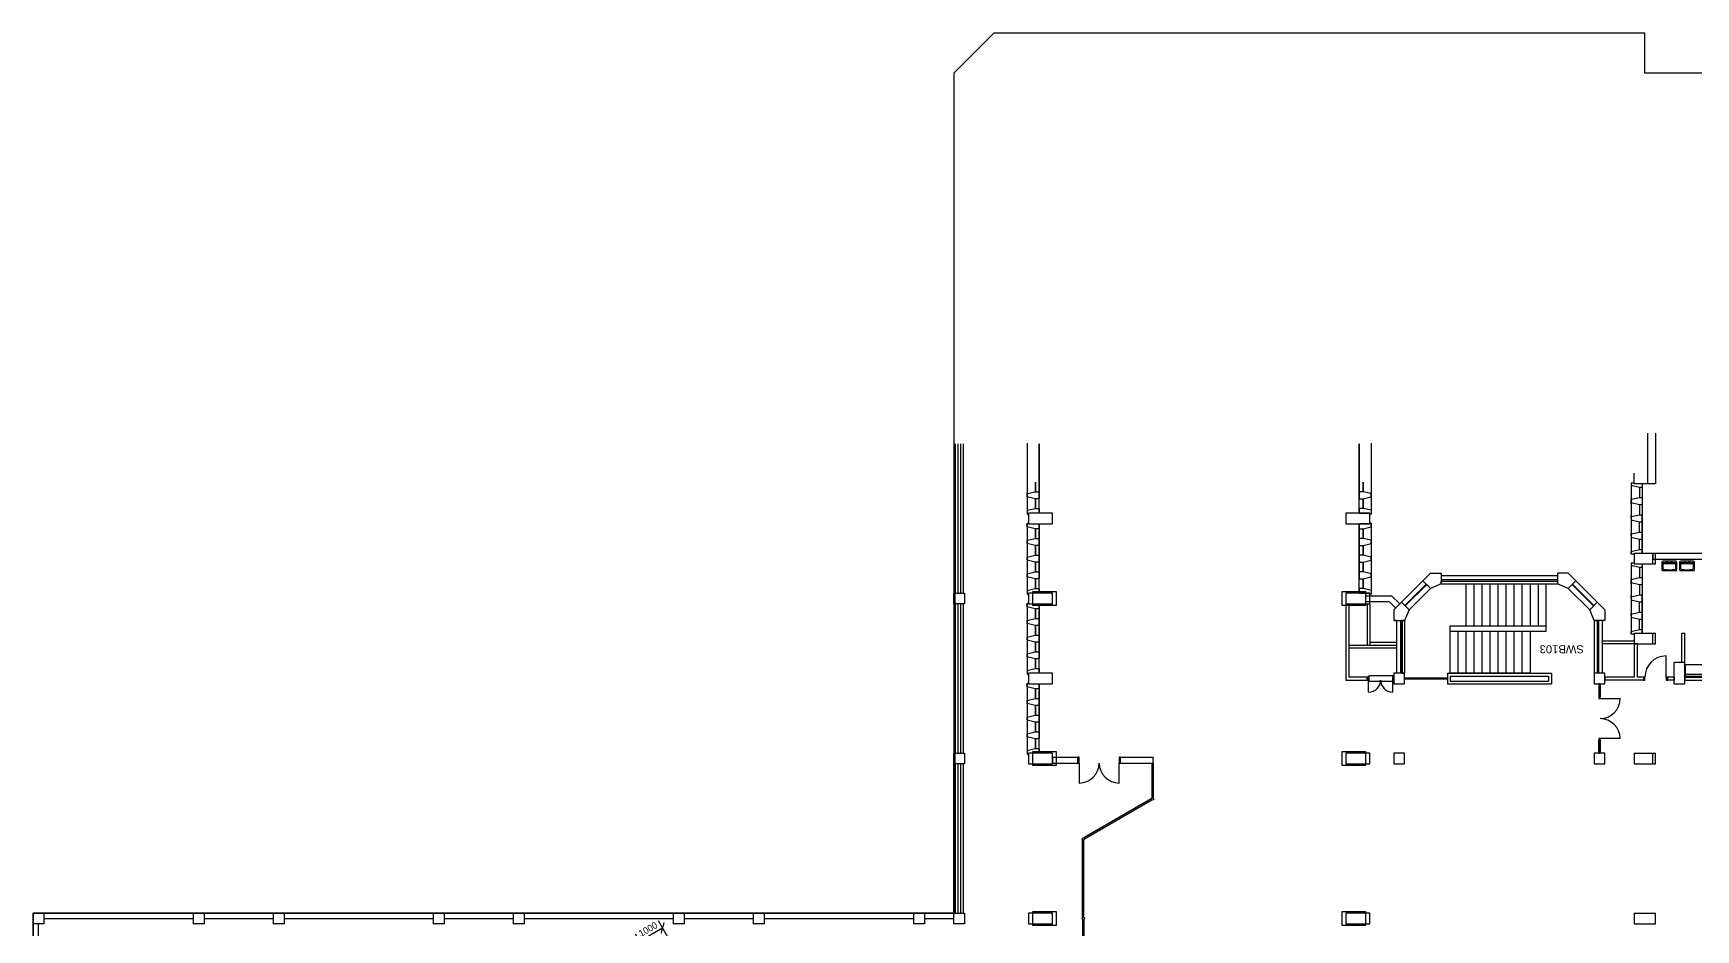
# Model space of a CAD drawing. Header units: millimetres. Extents: x -242071 to 82444, y -53139 to 112036.
# Drawn here: x -86744 to -24434, y 78419 to 112036 of the extents above; entities that cross this region are included whole.
import ezdxf

# ---------------------------------------------------------------- set-up
doc = ezdxf.new("R2010")
doc.units = ezdxf.units.MM
doc.header["$PDSIZE"] = 1
for name, color, linetype in [('Basement 1 - Doors Windows and Openings', 7, 'Continuous'), ('Basement 1 - General', 7, 'Continuous'), ('Basement 1 - Sections', 7, 'Continuous'), ('Basement 1 - Stairs', 7, 'Continuous'), ('Basement 1 - Structural Members', 7, 'Continuous'), ('Basement 1 - Walls', 7, 'Continuous'), ('Basement 2 - Doors Windows and Openings', 7, 'Continuous'), ('Basement 2 - Spaces and Zones', 7, 'Continuous'), ('Basement 2 - Structural Members', 7, 'Continuous'), ('Dimensions_Mechanical', 1, 'Continuous')]:
    doc.layers.add(name, color=color, linetype=linetype)
doc.styles.add('arial', font='arial.ttf')
doc.styles.add('Text_Style_3_d7b89161-017f-4e9d-a07b-0b1ab719bac5', font='freehand')
doc.dimstyles.new('$DIM_Caddie', dxfattribs={"dimscale": 100, "dimtxt": 2.5, "dimasz": 3, "dimexe": 3, "dimexo": 0, "dimgap": 1, "dimtad": 1, "dimdec": 0, "dimzin": 0, "dimdsep": 46, "dimtxsty": 'Text_Style_3_d7b89161-017f-4e9d-a07b-0b1ab719bac5', "dimblk": 'ARCHTICK', "dimblk1": 'ARCHTICK', "dimblk2": 'ARCHTICK', "dimcen": 0.4, "dimclrd": 1, "dimclre": 1, "dimclrt": 2, "dimadec": 0, "dimazin": 0, "dimtfac": 0.5, "dimtdec": 0, "dimtix": 1, "dimtmove": 0, "dimatfit": 2, "dimldrblk": 'ARCHTICK', "dimfxl": 7, "dimfxlon": 1, "dimtfillclr": 1, "dimtolj": 1, "dimtzin": 0, "dimlwd": -3, "dimlwe": -3, "dimarcsym": 1})

# ---------------------------------------------------------------- blocks, each defined once
blk = doc.blocks.new('_ArchTick')
at = {"color": 0, "linetype": 'ByBlock', "const_width": 0.15}
blk.add_lwpolyline([(-0.5, -0.5), (0.5, 0.5)], dxfattribs=at)
blk = doc.blocks.new('*D655')
at = {"layer": 'Defpoints', "color": 0}
for p in [(-63155, 78488), (-62056, 76567), (-62427, 75202)]:
    blk.add_point(p, dxfattribs=at)
at = {"layer": 'Dimensions_Mechanical', "color": 1, "linetype": 'Continuous', "lineweight": -3}
for p, q in [((-62807, 77880), (-63304, 78748)), ((-63675, 77384), (-64172, 78252)), ((-64023, 77991), (-63155, 78488))]:
    blk.add_line(p, q, dxfattribs=at)
at = {"layer": 'Dimensions_Mechanical', "color": 1, "lineweight": -3, "xscale": 300, "yscale": 300, "zscale": 300}
for p, rotation in [((-63155, 78488), 29.77565573018004), ((-64023, 77991), 209.7756557301801)]:
    blk.add_blockref('_ArchTick', p, dxfattribs=dict(at, rotation=rotation))
at = {"layer": 'Dimensions_Mechanical', "color": 2, "linetype": 'Continuous', "lineweight": -3, "insert": (-63702, 78437), "char_height": 250, "attachment_point": 5, "rotation": 29.77566, "style": 'Text_Style_3_d7b89161-017f-4e9d-a07b-0b1ab719bac5'}
blk.add_mtext('\\A1;1000 ', dxfattribs=at)

msp = doc.modelspace()

# ---------------------------------------------------------------- linework, layer by layer
at = {"layer": 'Basement 1 - Doors Windows and Openings', "color": 1, "linetype": 'Continuous'}
for p, q in [((-49494.4, 96667.6, 2700), (-49494.4, 94005, 2700)), ((-49044.4, 94036.3, 2700), (-49044.4, 96636.3, 2700)), ((-49044.4, 96636.3, 2700), (-49044.4, 94582.6, 2700)), ((-37044.4, 94036.3, 2700), (-37044.4, 96636.3, 2700)), ((-37044.4, 96636.3, 2700), (-37044.4, 94582.6, 2700)), ((-36594.4, 96667.6, 2700), (-36594.4, 94005, 2700)), ((-49494.4, 94771.6, 2700), (-49194.4, 94840, 2700)), ((-49494.4, 94651, 2700), (-49494.4, 94771.6, 2700)), ((-49194.4, 95207.6, 2700), (-49194.4, 94840, 2700)), ((-49194.4, 94840, 2700), (-49044.4, 94840, 2700)), ((-49174.4, 95207.6, 2700), (-49174.4, 94840, 2700)), ((-49044.4, 94840, 2700), (-49044.4, 95207.6, 2700)), ((-37044.4, 94840, 2700), (-37044.4, 95207.6, 2700)), ((-36894.4, 94840, 2700), (-37044.4, 94840, 2700)), ((-36914.4, 95207.6, 2700), (-36914.4, 94840, 2700)), ((-36894.4, 95207.6, 2700), (-36894.4, 94840, 2700)), ((-36594.4, 94771.6, 2700), (-36894.4, 94840, 2700)), ((-36594.4, 94651, 2700), (-36594.4, 94771.6, 2700)), ((-26744.4, 95167.6, 2700), (-26854.4, 95167.6, 2700)), ((-26854.4, 95167.6, 2700), (-26854.4, 95067.6, 2700)), ((-26854.4, 95076, 2700), (-26854.4, 92505, 2700)), ((-26544.4, 95007.6, 2700), (-26854.4, 95076, 2700)), ((-26444.4, 95007.6, 2700), (-26544.4, 95007.6, 2700)), ((-26544.4, 95007.6, 2700), (-26544.4, 94615, 2700)), ((-26444.4, 95136.3, 2700), (-26444.4, 95007.6, 2700)), ((-26444.4, 95136.3, 2700), (-26444.4, 93836.3, 2700)), ((-49194.4, 94582.6, 2700), (-49494.4, 94651, 2700)), ((-49494.4, 94146.6, 2700), (-49194.4, 94215, 2700)), ((-49194.4, 94582.6, 2700), (-49194.4, 94215, 2700)), ((-49044.4, 94582.6, 2700), (-49194.4, 94582.6, 2700)), ((-49194.4, 94215, 2700), (-49044.4, 94215, 2700)), ((-49174.4, 94582.6, 2700), (-49174.4, 94215, 2700)), ((-49044.4, 94215, 2700), (-49044.4, 94086.3, 2700)), ((-37044.4, 94582.6, 2700), (-36894.4, 94582.6, 2700)), ((-37044.4, 94215, 2700), (-37044.4, 94086.3, 2700)), ((-36894.4, 94215, 2700), (-37044.4, 94215, 2700)), ((-36914.4, 94582.6, 2700), (-36914.4, 94215, 2700)), ((-36894.4, 94582.6, 2700), (-36594.4, 94651, 2700)), ((-36894.4, 94582.6, 2700), (-36894.4, 94215, 2700)), ((-36594.4, 94146.6, 2700), (-36894.4, 94215, 2700)), ((-26544.4, 94615, 2700), (-26854.4, 94546.6, 2700)), ((-26854.4, 94386.3, 2700), (-26854.4, 94586.3, 2700)), ((-26854.4, 94486.3, 2700), (-26854.4, 94386.3, 2700)), ((-26544.4, 94357.6, 2700), (-26854.4, 94426, 2700)), ((-26444.4, 94615, 2700), (-26544.4, 94615, 2700)), ((-26444.4, 94357.6, 2700), (-26544.4, 94357.6, 2700)), ((-26544.4, 94357.6, 2700), (-26544.4, 93965, 2700)), ((-26444.4, 94615, 2700), (-26444.4, 94357.6, 2700)), ((-49494.4, 94005, 2700), (-49444.4, 94005, 2700)), ((-49494.4, 93667.6, 2700), (-49494.4, 91005, 2700)), ((-49494.4, 93667.6, 2700), (-49444.4, 93667.6, 2700)), ((-49494.4, 93526, 2700), (-49494.4, 93667.6, 2700)), ((-49194.4, 93457.6, 2700), (-49494.4, 93526, 2700)), ((-49444.4, 93667.6, 2700), (-49444.4, 93636.3, 2700)), ((-49444.4, 93636.3, 2700), (-49044.4, 93636.3, 2700)), ((-49044.4, 93636.3, 2700), (-49044.4, 91582.6, 2700)), ((-49044.4, 91036.3, 2700), (-49044.4, 93636.3, 2700)), ((-37044.4, 91036.3, 2700), (-37044.4, 93636.3, 2700)), ((-36644.4, 93636.3, 2700), (-37044.4, 93636.3, 2700)), ((-37044.4, 93636.3, 2700), (-37044.4, 91582.6, 2700)), ((-36894.4, 93457.6, 2700), (-36594.4, 93526, 2700)), ((-36594.4, 94005, 2700), (-36644.4, 94005, 2700)), ((-36594.4, 93667.6, 2700), (-36644.4, 93667.6, 2700)), ((-36644.4, 93667.6, 2700), (-36644.4, 93636.3, 2700)), ((-36594.4, 93667.6, 2700), (-36594.4, 91005, 2700)), ((-36594.4, 93526, 2700), (-36594.4, 93667.6, 2700)), ((-26544.4, 93965, 2700), (-26854.4, 93896.6, 2700)), ((-26544.4, 93965, 2700), (-26854.4, 93896.6, 2700)), ((-26854.4, 93836.3, 2700), (-26854.4, 93936.3, 2700)), ((-26854.4, 93836.3, 2700), (-26854.4, 93936.3, 2700)), ((-26854.4, 93836.3, 2700), (-26854.4, 93736.3, 2700)), ((-26854.4, 93836.3, 2700), (-26854.4, 93736.3, 2700)), ((-26544.4, 93707.6, 2700), (-26854.4, 93776, 2700)), ((-26544.4, 93707.6, 2700), (-26854.4, 93776, 2700)), ((-26444.4, 93965, 2700), (-26544.4, 93965, 2700)), ((-26444.4, 93965, 2700), (-26544.4, 93965, 2700)), ((-26444.4, 93707.6, 2700), (-26544.4, 93707.6, 2700)), ((-26544.4, 93315, 2700), (-26544.4, 93707.6, 2700)), ((-26444.4, 93707.6, 2700), (-26544.4, 93707.6, 2700)), ((-26444.4, 93707.6, 2700), (-26444.4, 93965, 2700)), ((-26444.4, 93965, 2700), (-26444.4, 93707.6, 2700)), ((-26444.4, 93836.3, 2700), (-26444.4, 92536.3, 2700)), ((-26444.4, 92536.3, 2700), (-26444.4, 93836.3, 2700)), ((-49494.4, 93021.6, 2700), (-49194.4, 93090, 2700)), ((-49494.4, 92901, 2700), (-49494.4, 93021.6, 2700)), ((-49194.4, 92832.6, 2700), (-49494.4, 92901, 2700)), ((-49194.4, 93457.6, 2700), (-49194.4, 93090, 2700)), ((-49044.4, 93457.6, 2700), (-49194.4, 93457.6, 2700)), ((-49194.4, 93090, 2700), (-49044.4, 93090, 2700)), ((-49174.4, 93457.6, 2700), (-49174.4, 93090, 2700)), ((-49044.4, 93090, 2700), (-49044.4, 93457.6, 2700)), ((-37044.4, 93457.6, 2700), (-36894.4, 93457.6, 2700)), ((-37044.4, 93090, 2700), (-37044.4, 93457.6, 2700)), ((-36894.4, 93090, 2700), (-37044.4, 93090, 2700)), ((-36914.4, 93457.6, 2700), (-36914.4, 93090, 2700)), ((-36894.4, 93457.6, 2700), (-36894.4, 93090, 2700)), ((-36594.4, 93021.6, 2700), (-36894.4, 93090, 2700)), ((-36894.4, 92832.6, 2700), (-36594.4, 92901, 2700)), ((-36594.4, 92901, 2700), (-36594.4, 93021.6, 2700)), ((-26544.4, 93315, 2700), (-26854.4, 93246.6, 2700)), ((-26854.4, 93286.3, 2700), (-26854.4, 93086.3, 2700)), ((-26854.4, 93186.3, 2700), (-26854.4, 93286.3, 2700)), ((-26544.4, 93057.6, 2700), (-26854.4, 93126, 2700)), ((-26444.4, 93315, 2700), (-26544.4, 93315, 2700)), ((-26444.4, 93057.6, 2700), (-26544.4, 93057.6, 2700)), ((-26544.4, 92665, 2700), (-26544.4, 93057.6, 2700)), ((-26444.4, 93057.6, 2700), (-26444.4, 93315, 2700)), ((-49494.4, 92396.6, 2700), (-49194.4, 92465, 2700)), ((-49494.4, 92276, 2700), (-49494.4, 92396.6, 2700)), ((-49194.4, 92207.6, 2700), (-49494.4, 92276, 2700)), ((-49194.4, 92832.6, 2700), (-49194.4, 92465, 2700)), ((-49044.4, 92832.6, 2700), (-49194.4, 92832.6, 2700)), ((-49194.4, 92465, 2700), (-49044.4, 92465, 2700)), ((-49174.4, 92832.6, 2700), (-49174.4, 92465, 2700)), ((-49044.4, 92465, 2700), (-49044.4, 92832.6, 2700)), ((-37044.4, 92832.6, 2700), (-36894.4, 92832.6, 2700)), ((-37044.4, 92465, 2700), (-37044.4, 92832.6, 2700)), ((-36894.4, 92465, 2700), (-37044.4, 92465, 2700)), ((-36914.4, 92832.6, 2700), (-36914.4, 92465, 2700)), ((-36894.4, 92832.6, 2700), (-36894.4, 92465, 2700)), ((-36594.4, 92396.6, 2700), (-36894.4, 92465, 2700)), ((-36894.4, 92207.6, 2700), (-36594.4, 92276, 2700)), ((-36594.4, 92276, 2700), (-36594.4, 92396.6, 2700)), ((-26544.4, 92665, 2700), (-26854.4, 92596.6, 2700)), ((-26854.4, 92505, 2700), (-26854.4, 92605, 2700)), ((-26744.4, 92505, 2700), (-26854.4, 92505, 2700)), ((-26444.4, 92665, 2700), (-26544.4, 92665, 2700)), ((-26444.4, 92536.3, 2700), (-26444.4, 92665, 2700)), ((-49494.4, 91771.6, 2700), (-49194.4, 91840, 2700)), ((-49494.4, 91651, 2700), (-49494.4, 91771.6, 2700)), ((-49194.4, 91582.6, 2700), (-49494.4, 91651, 2700)), ((-49044.4, 92207.6, 2700), (-49194.4, 92207.6, 2700)), ((-49194.4, 92207.6, 2700), (-49194.4, 91840, 2700)), ((-49194.4, 91840, 2700), (-49044.4, 91840, 2700)), ((-49174.4, 92207.6, 2700), (-49174.4, 91840, 2700)), ((-49044.4, 91840, 2700), (-49044.4, 92207.6, 2700)), ((-37044.4, 91840, 2700), (-37044.4, 92207.6, 2700)), ((-37044.4, 92207.6, 2700), (-36894.4, 92207.6, 2700)), ((-36894.4, 91840, 2700), (-37044.4, 91840, 2700)), ((-36914.4, 92207.6, 2700), (-36914.4, 91840, 2700)), ((-36894.4, 92207.6, 2700), (-36894.4, 91840, 2700)), ((-36594.4, 91771.6, 2700), (-36894.4, 91840, 2700)), ((-36894.4, 91582.6, 2700), (-36594.4, 91651, 2700)), ((-36594.4, 91651, 2700), (-36594.4, 91771.6, 2700)), ((-26744.4, 92167.6, 2700), (-26854.4, 92167.6, 2700)), ((-26854.4, 92167.6, 2700), (-26854.4, 92067.6, 2700)), ((-26544.4, 92007.6, 2700), (-26854.4, 92076, 2700)), ((-26854.4, 92076, 2700), (-26854.4, 89505, 2700)), ((-26544.4, 91615, 2700), (-26854.4, 91546.6, 2700)), ((-26444.4, 92007.6, 2700), (-26544.4, 92007.6, 2700)), ((-26544.4, 92007.6, 2700), (-26544.4, 91615, 2700)), ((-26444.4, 91615, 2700), (-26544.4, 91615, 2700)), ((-26444.4, 92136.3, 2700), (-26444.4, 92007.6, 2700)), ((-26444.4, 92136.3, 2700), (-26444.4, 90836.3, 2700)), ((-26444.4, 91615, 2700), (-26444.4, 91357.6, 2700)), ((-49494.4, 91146.6, 2700), (-49194.4, 91215, 2700)), ((-49494.4, 91005, 2700), (-49444.4, 91005, 2700)), ((-49044.4, 91582.6, 2700), (-49194.4, 91582.6, 2700)), ((-49194.4, 91582.6, 2700), (-49194.4, 91215, 2700)), ((-49194.4, 91215, 2700), (-49044.4, 91215, 2700)), ((-49174.4, 91582.6, 2700), (-49174.4, 91215, 2700)), ((-49044.4, 91215, 2700), (-49044.4, 91086.3, 2700)), ((-37044.4, 91582.6, 2700), (-36894.4, 91582.6, 2700)), ((-36894.4, 91215, 2700), (-37044.4, 91215, 2700)), ((-37044.4, 91215, 2700), (-37044.4, 91086.3, 2700)), ((-36914.4, 91582.6, 2700), (-36914.4, 91215, 2700)), ((-36894.4, 91582.6, 2700), (-36894.4, 91215, 2700)), ((-36594.4, 91146.6, 2700), (-36894.4, 91215, 2700)), ((-36594.4, 91005, 2700), (-36644.4, 91005, 2700)), ((-34532.8, 91376.2, 2700), (-35334.3, 90574.7, 2700)), ((-35320.1, 90560.6, 2700), (-34518.6, 91362, 2700)), ((-34504.5, 91347.9, 2700), (-34377.2, 91220.6, 2700)), ((-29084.3, 91347.9, 2700), (-29211.5, 91220.6, 2700)), ((-28268.6, 90560.6, 2700), (-29070.1, 91362, 2700)), ((-29056, 91376.2, 2700), (-28254.5, 90574.7, 2700)), ((-26854.4, 91386.3, 2700), (-26854.4, 91586.3, 2700)), ((-26854.4, 91486.3, 2700), (-26854.4, 91386.3, 2700)), ((-26544.4, 91357.6, 2700), (-26854.4, 91426, 2700)), ((-26544.4, 91357.6, 2700), (-26544.4, 90965, 2700)), ((-26444.4, 91357.6, 2700), (-26544.4, 91357.6, 2700)), ((-49494.4, 90667.6, 2700), (-49444.4, 90667.6, 2700)), ((-49494.4, 90526, 2700), (-49494.4, 90667.6, 2700)), ((-49494.4, 90667.6, 2700), (-49494.4, 88005, 2700)), ((-49194.4, 90457.6, 2700), (-49494.4, 90526, 2700)), ((-49444.4, 90667.6, 2700), (-49444.4, 90636.3, 2700)), ((-49444.4, 90636.3, 2700), (-49044.4, 90636.3, 2700)), ((-49194.4, 90457.6, 2700), (-49194.4, 90090, 2700)), ((-49044.4, 90457.6, 2700), (-49194.4, 90457.6, 2700)), ((-49174.4, 90457.6, 2700), (-49174.4, 90090, 2700)), ((-49044.4, 90636.3, 2700), (-49044.4, 88582.6, 2700)), ((-49044.4, 88036.3, 2700), (-49044.4, 90636.3, 2700)), ((-49044.4, 90090, 2700), (-49044.4, 90457.6, 2700)), ((-26544.4, 90965, 2700), (-26854.4, 90896.6, 2700)), ((-26544.4, 90965, 2700), (-26854.4, 90896.6, 2700)), ((-26854.4, 90836.3, 2700), (-26854.4, 90936.3, 2700)), ((-26854.4, 90836.3, 2700), (-26854.4, 90936.3, 2700)), ((-26854.4, 90836.3, 2700), (-26854.4, 90736.3, 2700)), ((-26854.4, 90836.3, 2700), (-26854.4, 90736.3, 2700)), ((-26544.4, 90707.6, 2700), (-26854.4, 90776, 2700)), ((-26544.4, 90707.6, 2700), (-26854.4, 90776, 2700)), ((-26444.4, 90965, 2700), (-26544.4, 90965, 2700)), ((-26444.4, 90965, 2700), (-26544.4, 90965, 2700)), ((-26544.4, 90315, 2700), (-26544.4, 90707.6, 2700)), ((-26444.4, 90707.6, 2700), (-26544.4, 90707.6, 2700)), ((-26444.4, 90707.6, 2700), (-26544.4, 90707.6, 2700)), ((-26444.4, 90707.6, 2700), (-26444.4, 90965, 2700)), ((-26444.4, 90965, 2700), (-26444.4, 90707.6, 2700)), ((-26444.4, 90836.3, 2700), (-26444.4, 89536.3, 2700)), ((-26444.4, 89536.3, 2700), (-26444.4, 90836.3, 2700)), ((-49494.4, 90021.6, 2700), (-49194.4, 90090, 2700)), ((-49494.4, 89901, 2700), (-49494.4, 90021.6, 2700)), ((-49194.4, 89832.6, 2700), (-49494.4, 89901, 2700)), ((-49194.4, 90090, 2700), (-49044.4, 90090, 2700)), ((-49044.4, 89832.6, 2700), (-49194.4, 89832.6, 2700)), ((-49194.4, 89832.6, 2700), (-49194.4, 89465, 2700)), ((-49174.4, 89832.6, 2700), (-49174.4, 89465, 2700)), ((-49044.4, 89465, 2700), (-49044.4, 89832.6, 2700)), ((-26544.4, 90315, 2700), (-26854.4, 90246.6, 2700)), ((-26854.4, 90286.3, 2700), (-26854.4, 90086.3, 2700)), ((-26854.4, 90186.3, 2700), (-26854.4, 90286.3, 2700)), ((-26544.4, 90057.6, 2700), (-26854.4, 90126, 2700)), ((-26444.4, 90315, 2700), (-26544.4, 90315, 2700)), ((-26544.4, 89665, 2700), (-26544.4, 90057.6, 2700)), ((-26444.4, 90057.6, 2700), (-26544.4, 90057.6, 2700)), ((-26444.4, 90057.6, 2700), (-26444.4, 90315, 2700)), ((-49494.4, 89396.6, 2700), (-49194.4, 89465, 2700)), ((-49494.4, 89276, 2700), (-49494.4, 89396.6, 2700)), ((-49194.4, 89207.6, 2700), (-49494.4, 89276, 2700)), ((-49194.4, 89465, 2700), (-49044.4, 89465, 2700)), ((-49044.4, 89207.6, 2700), (-49194.4, 89207.6, 2700)), ((-49194.4, 89207.6, 2700), (-49194.4, 88840, 2700)), ((-49174.4, 89207.6, 2700), (-49174.4, 88840, 2700)), ((-49044.4, 88840, 2700), (-49044.4, 89207.6, 2700)), ((-26544.4, 89665, 2700), (-26854.4, 89596.6, 2700)), ((-26854.4, 89505, 2700), (-26854.4, 89605, 2700)), ((-26744.4, 89505, 2700), (-26854.4, 89505, 2700)), ((-26444.4, 89665, 2700), (-26544.4, 89665, 2700)), ((-26444.4, 89536.3, 2700), (-26444.4, 89665, 2700)), ((-49494.4, 88771.6, 2700), (-49194.4, 88840, 2700)), ((-49494.4, 88651, 2700), (-49494.4, 88771.6, 2700)), ((-49194.4, 88582.6, 2700), (-49494.4, 88651, 2700)), ((-49194.4, 88840, 2700), (-49044.4, 88840, 2700)), ((-49044.4, 88582.6, 2700), (-49194.4, 88582.6, 2700)), ((-49194.4, 88582.6, 2700), (-49194.4, 88215, 2700)), ((-49174.4, 88582.6, 2700), (-49174.4, 88215, 2700)), ((-49494.4, 88146.6, 2700), (-49194.4, 88215, 2700)), ((-49494.4, 88005, 2700), (-49444.4, 88005, 2700)), ((-49194.4, 88215, 2700), (-49044.4, 88215, 2700)), ((-49044.4, 88215, 2700), (-49044.4, 88086.3, 2700)), ((-49494.4, 87526, 2700), (-49494.4, 87667.6, 2700)), ((-49494.4, 87667.6, 2700), (-49444.4, 87667.6, 2700)), ((-49494.4, 87667.6, 2700), (-49494.4, 85005, 2700)), ((-49194.4, 87457.6, 2700), (-49494.4, 87526, 2700)), ((-49444.4, 87667.6, 2700), (-49444.4, 87636.3, 2700)), ((-49444.4, 87636.3, 2700), (-49044.4, 87636.3, 2700)), ((-49044.4, 87457.6, 2700), (-49194.4, 87457.6, 2700)), ((-49194.4, 87457.6, 2700), (-49194.4, 87090, 2700)), ((-49174.4, 87457.6, 2700), (-49174.4, 87090, 2700)), ((-49044.4, 85036.3, 2700), (-49044.4, 87636.3, 2700)), ((-49044.4, 87636.3, 2700), (-49044.4, 85582.6, 2700)), ((-49044.4, 87090, 2700), (-49044.4, 87457.6, 2700)), ((-49494.4, 87021.6, 2700), (-49194.4, 87090, 2700)), ((-49494.4, 86901, 2700), (-49494.4, 87021.6, 2700)), ((-49194.4, 86832.6, 2700), (-49494.4, 86901, 2700)), ((-49194.4, 87090, 2700), (-49044.4, 87090, 2700)), ((-49194.4, 86832.6, 2700), (-49194.4, 86465, 2700)), ((-49044.4, 86832.6, 2700), (-49194.4, 86832.6, 2700)), ((-49174.4, 86832.6, 2700), (-49174.4, 86465, 2700)), ((-49044.4, 86465, 2700), (-49044.4, 86832.6, 2700)), ((-49494.4, 86396.6, 2700), (-49194.4, 86465, 2700)), ((-49494.4, 86276, 2700), (-49494.4, 86396.6, 2700)), ((-49194.4, 86207.6, 2700), (-49494.4, 86276, 2700)), ((-49194.4, 86465, 2700), (-49044.4, 86465, 2700)), ((-49194.4, 86207.6, 2700), (-49194.4, 85840, 2700)), ((-49044.4, 86207.6, 2700), (-49194.4, 86207.6, 2700)), ((-49174.4, 86207.6, 2700), (-49174.4, 85840, 2700)), ((-49044.4, 85840, 2700), (-49044.4, 86207.6, 2700)), ((-49494.4, 85771.6, 2700), (-49194.4, 85840, 2700)), ((-49494.4, 85651, 2700), (-49494.4, 85771.6, 2700)), ((-49194.4, 85582.6, 2700), (-49494.4, 85651, 2700)), ((-49194.4, 85840, 2700), (-49044.4, 85840, 2700)), ((-49194.4, 85582.6, 2700), (-49194.4, 85215, 2700)), ((-49044.4, 85582.6, 2700), (-49194.4, 85582.6, 2700)), ((-49174.4, 85582.6, 2700), (-49174.4, 85215, 2700)), ((-49494.4, 85146.6, 2700), (-49194.4, 85215, 2700)), ((-49494.4, 85005, 2700), (-49444.4, 85005, 2700)), ((-49194.4, 85215, 2700), (-49044.4, 85215, 2700)), ((-49044.4, 85215, 2700), (-49044.4, 85086.3, 2700)), ((-44819.4, 84671.3, 2700), (-44819.4, 83362.7, 2700)), ((-44769.4, 84671.3, 2700), (-44769.4, 83359.8, 2700)), ((-44842.4, 83323, 2700), (-47373.9, 81862.5, 2700)), ((-44815, 83281.1, 2700), (-47349.7, 81818.8, 2700)), ((-47419.4, 78880.6, 2700), (-47419.4, 81792, 2700)), ((-47369.4, 78884.5, 2700), (-47369.4, 81788.1, 2700)), ((-47419.4, 78816.4, 2700), (-47419.4, 75880.6, 2700)), ((-47369.4, 78812.5, 2700), (-47369.4, 75884.5, 2700))]:
    msp.add_line(p, q, dxfattribs=at)
at = {"layer": 'Basement 1 - Doors Windows and Openings', "color": 1, "linetype": 'Continuous', "lineweight": -3}
for p, q in [((-25539.4, 87886.3, 2700), (-25539.4, 88686.3, 2700)), ((-36694.4, 87331.3, 2700), (-36694.4, 87781.3, 2700)), ((-35794.4, 87781.3, 2700), (-35794.4, 87331.3, 2700)), ((-28069.4, 87586.3, 2700), (-28069.4, 87136.3, 2700)), ((-28044.4, 87586.3, 2700), (-28044.4, 87136.3, 2700)), ((-28019.4, 87586.3, 2700), (-28019.4, 87136.3, 2700)), ((-28019.4, 87086.3, 2700), (-27269.4, 87086.3, 2700)), ((-28069.4, 85086.3, 2700), (-28069.4, 85536.3, 2700)), ((-28044.4, 85536.3, 2700), (-28044.4, 85086.3, 2700)), ((-27269.4, 85586.3, 2700), (-28019.4, 85586.3, 2700)), ((-28019.4, 85536.3, 2700), (-28019.4, 85086.3, 2700)), ((-47543, 84671.3, 2700), (-47543, 83921.3, 2700)), ((-46043, 83921.3, 2700), (-46043, 84671.3, 2700))]:
    msp.add_line(p, q, dxfattribs=at)
at = {"layer": 'Basement 1 - Doors Windows and Openings', "color": 1, "linetype": 'Continuous', "elevation": 2700}
for points in [[(-49044.4, 94036.3), (-49444.4, 94036.3), (-49444.4, 94005)], [(-37044.4, 94036.3), (-36644.4, 94036.3), (-36644.4, 94005)], [(-49044.4, 91036.3), (-49444.4, 91036.3), (-49444.4, 91005)], [(-37044.4, 91036.3), (-36644.4, 91036.3), (-36644.4, 91005)], [(-34377.2, 91220.6), (-34660.1, 91503.4), (-35461.5, 90702), (-35178.7, 90419.1), (-34377.2, 91220.6)], [(-29211.5, 91220.6), (-28928.7, 91503.4), (-28127.2, 90702), (-28410.1, 90419.1), (-29211.5, 91220.6)], [(-49044.4, 88036.3), (-49444.4, 88036.3), (-49444.4, 88005)], [(-49044.4, 85036.3), (-49444.4, 85036.3), (-49444.4, 85005)]]:
    msp.add_lwpolyline(points, dxfattribs=at)
at = {"layer": 'Basement 1 - Doors Windows and Openings', "color": 1, "linetype": 'Continuous', "lineweight": -3, "elevation": 2700}
for points in [[(-36744.4, 87891.3), (-36744.4, 87781.3), (-36694.4, 87781.3), (-36694.4, 87891.3), (-36744.4, 87891.3)], [(-35794.4, 87891.3), (-35794.4, 87781.3), (-35744.4, 87781.3), (-35744.4, 87891.3), (-35794.4, 87891.3)], [(-26339.4, 87886.3), (-26389.4, 87886.3), (-26389.4, 87776.3), (-26339.4, 87776.3), (-26339.4, 87886.3)], [(-25489.4, 87886.3), (-25539.4, 87886.3), (-25539.4, 87776.3), (-25489.4, 87776.3), (-25489.4, 87886.3)], [(-28069.4, 87636.3), (-28069.4, 87586.3), (-28019.4, 87586.3), (-28019.4, 87636.3), (-28069.4, 87636.3)], [(-28069.4, 87136.3), (-28069.4, 87086.3), (-28019.4, 87086.3), (-28019.4, 87136.3), (-28069.4, 87136.3)], [(-28069.4, 85586.3), (-28069.4, 85536.3), (-28019.4, 85536.3), (-28019.4, 85586.3), (-28069.4, 85586.3)], [(-47543, 84671.3), (-47543, 84891.3), (-47593, 84891.3), (-47593, 84671.3), (-47543, 84671.3)], [(-45993, 84671.3), (-45993, 84891.3), (-46043, 84891.3), (-46043, 84671.3), (-45993, 84671.3)], [(-28069.4, 85086.3), (-28069.4, 85036.3), (-28019.4, 85036.3), (-28019.4, 85086.3), (-28069.4, 85086.3)]]:
    msp.add_lwpolyline(points, dxfattribs=at)
at = {"layer": 'Basement 1 - Doors Windows and Openings', "color": 1, "linetype": 'Continuous'}
for centre, radius in [((-44796.6, 83323, 2700), 45.8), ((-47391.7, 81824.1, 2700), 42.4), ((-47391.7, 78848.5, 2700), 42.4)]:
    msp.add_circle(centre, radius, dxfattribs=at)
at = {"layer": 'Basement 1 - Doors Windows and Openings', "color": 1, "linetype": 'Continuous', "lineweight": -3}
for centre, radius, start, end in [((-25539.4, 87886.3, 2700), 800, 90, 180), ((-36694.4, 87781.3, 2700), 450, 270, 0), ((-35794.4, 87781.3, 2700), 450, 180, 270), ((-28019.4, 87086.3, 2700), 750, 270, 0), ((-28019.4, 85586.3, 2700), 750, 0, 90), ((-47543, 84671.3, 2700), 750, 270, 0), ((-46043, 84671.3, 2700), 750, 180, 270)]:
    msp.add_arc(centre, radius, start, end, dxfattribs=at)
at = {"layer": 'Basement 1 - Sections', "color": 1, "linetype": 'Continuous'}
for p, q in [((-25179, 92239.7, 2700), (-25673.2, 92239.7, 2700)), ((-24517.7, 92239.7, 2700), (-25011.9, 92239.7, 2700)), ((-25706.1, 92206.7, 2700), (-25706.1, 91919.3, 2700)), ((-25706.1, 92190.3, 2700), (-25146.1, 92190.3, 2700)), ((-25146.1, 92140.9, 2700), (-25706.1, 92140.9, 2700)), ((-25673.2, 92140.9, 2700), (-25673.2, 91972.6, 2700)), ((-25673.2, 91886.3, 2700), (-25179, 91886.3, 2700)), ((-25179, 91972.6, 2700), (-25179, 92140.9, 2700)), ((-25146.1, 91919.3, 2700), (-25146.1, 92206.7, 2700)), ((-25044.8, 92206.7, 2700), (-25044.8, 91919.3, 2700)), ((-25044.8, 92190.3, 2700), (-24484.8, 92190.3, 2700)), ((-24484.8, 92140.9, 2700), (-25044.8, 92140.9, 2700)), ((-25011.9, 92140.9, 2700), (-25011.9, 91972.6, 2700)), ((-25011.9, 91886.3, 2700), (-24517.7, 91886.3, 2700)), ((-24517.7, 91972.6, 2700), (-24517.7, 92140.9, 2700)), ((-24484.8, 91919.3, 2700), (-24484.8, 92206.7, 2700))]:
    msp.add_line(p, q, dxfattribs=at)
at = {"layer": 'Basement 1 - Sections', "color": 1, "linetype": 'Continuous', "elevation": 2700}
for points in [[(-22069.4, 90741.9), (-22069.4, 87911.3), (-24819.4, 87911.3), (-24819.4, 88361.3), (-22519.4, 88361.3), (-22519.4, 90741.9), (-22069.4, 90741.9)], [(-22144.4, 90741.9), (-22144.4, 87986.3), (-24819.4, 87986.3)]]:
    msp.add_lwpolyline(points, dxfattribs=at)
at = {"layer": 'Basement 1 - Sections', "color": 1, "linetype": 'Continuous'}
for centre, radius, start, end in [((-25673.2, 92206.7, 2700), 32.9, 90, 180), ((-25426.1, 92080.5, 2700), 159.2, 43.603607, 136.396696), ((-25179, 92206.7, 2700), 32.9, 0, 90), ((-25011.9, 92206.7, 2700), 32.9, 90, 180), ((-24764.8, 92080.5, 2700), 159.2, 43.603304, 136.396696), ((-24517.7, 92206.7, 2700), 32.9, 0, 90), ((-25673.2, 91919.3, 2700), 32.9, 180, 270), ((-25640.2, 91972.6, 2700), 32.9, 180, 259.158896), ((-25426.1, 93090.6, 2700), 1171.3, 259.158182, 280.841935), ((-25212, 91972.6, 2700), 32.9, 280.841104, 0), ((-25179, 91919.3, 2700), 32.9, 270, 0), ((-25011.9, 91919.3, 2700), 32.9, 180, 270), ((-24978.9, 91972.6, 2700), 32.9, 180, 259.158896), ((-24764.8, 93090.6, 2700), 1171.3, 259.158182, 280.841994), ((-24550.7, 91972.6, 2700), 32.9, 280.841104, 0), ((-24517.7, 91919.3, 2700), 32.9, 270, 0)]:
    msp.add_arc(centre, radius, start, end, dxfattribs=at)
at = {"layer": 'Basement 1 - Stairs', "color": 7, "linetype": 'Continuous'}
for p, q in [((-33034.4, 89811.3, 2700), (-33034.4, 91386.3, 2700)), ((-33034.4, 91386.3, 2700), (-30034.4, 91386.3, 2700)), ((-32734.4, 89811.3, 2700), (-32734.4, 91386.3, 2700)), ((-32434.4, 89811.3, 2700), (-32434.4, 91386.3, 2700)), ((-32134.4, 89811.3, 2700), (-32134.4, 91386.3, 2700)), ((-31834.4, 89811.3, 2700), (-31834.4, 91386.3, 2700)), ((-31534.4, 89811.3, 2700), (-31534.4, 91386.3, 2700)), ((-31234.4, 89811.3, 2700), (-31234.4, 91386.3, 2700)), ((-30934.4, 89811.3, 2700), (-30934.4, 91386.3, 2700)), ((-30634.4, 91386.3, 2700), (-30634.4, 89811.3, 2700)), ((-30334.4, 91386.3, 2700), (-30334.4, 89811.3, 2700)), ((-30034.4, 89811.3, 2700), (-30034.4, 91386.3, 2700)), ((-33334.4, 88036.3, 2700), (-33334.4, 89611.3, 2700)), ((-33034.4, 88036.3, 2700), (-33034.4, 89611.3, 2700)), ((-32734.4, 88036.3, 2700), (-32734.4, 89611.3, 2700)), ((-32434.4, 88036.3, 2700), (-32434.4, 89611.3, 2700)), ((-32134.4, 88036.3, 2700), (-32134.4, 89611.3, 2700)), ((-31834.4, 88036.3, 2700), (-31834.4, 89611.3, 2700)), ((-31534.4, 88036.3, 2700), (-31534.4, 89611.3, 2700)), ((-31234.4, 88036.3, 2700), (-31234.4, 89611.3, 2700)), ((-30934.4, 88036.3, 2700), (-30934.4, 89611.3, 2700))]:
    msp.add_line(p, q, dxfattribs=at)
at = {"layer": 'Basement 1 - Stairs', "color": 7, "linetype": 'Continuous', "elevation": 2700}
for points in [[(-33634.4, 89611.3), (-33634.4, 89811.3), (-30034.4, 89811.3)], [(-30634.4, 89611.3), (-30034.4, 89611.3), (-30034.4, 89811.3)], [(-30634.4, 88036.3), (-33634.4, 88036.3), (-33634.4, 89611.3), (-30634.4, 89611.3), (-30634.4, 88036.3)], [(-33769.4, 87861.3), (-33769.4, 87811.3), (-35319.4, 87811.3), (-35319.4, 87861.3), (-33769.4, 87861.3)]]:
    msp.add_lwpolyline(points, dxfattribs=at)
at = {"layer": 'Basement 1 - Structural Members', "color": 4, "linetype": 'Continuous'}
for p, q in [((-26244.4, 97036.3, 2700), (-26244.4, 95136.3, 2700)), ((-26744.4, 95136.3, 2700), (-26744.4, 95536.3, 2700)), ((-26244.4, 95136.3, 2700), (-26744.4, 95136.3, 2700)), ((-26744.4, 92536.3, 2700), (-26744.4, 92136.3, 2700)), ((-26744.4, 92536.3, 2700), (-26044.4, 92536.3, 2700)), ((-26044.4, 92136.3, 2700), (-26044.4, 92536.3, 2700)), ((-34377.2, 91786.3, 2700), (-34660.1, 91503.4, 2700)), ((-34377.2, 91786.3, 2700), (-33977.2, 91786.3, 2700)), ((-33977.2, 91786.3, 2700), (-33977.2, 91386.3, 2700)), ((-29611.5, 91686.3, 2700), (-33977.2, 91686.3, 2700)), ((-29611.5, 91786.3, 2700), (-29611.5, 91386.3, 2700)), ((-29211.5, 91786.3, 2700), (-29611.5, 91786.3, 2700)), ((-29211.5, 91786.3, 2700), (-28928.7, 91503.4, 2700)), ((-26744.4, 92136.3, 2700), (-26044.4, 92136.3, 2700)), ((-34660.1, 91503.4, 2700), (-34377.2, 91220.6, 2700)), ((-33977.2, 91386.3, 2700), (-34377.2, 91220.6, 2700)), ((-29611.5, 91546.3, 2700), (-33977.2, 91546.3, 2700)), ((-29211.5, 91220.6, 2700), (-29611.5, 91386.3, 2700)), ((-28928.7, 91503.4, 2700), (-29211.5, 91220.6, 2700)), ((-35744.4, 90419.1, 2700), (-35461.5, 90702, 2700)), ((-35744.4, 90419.1, 2700), (-35744.4, 90019.1, 2700)), ((-35461.5, 90702, 2700), (-35178.7, 90419.1, 2700)), ((-35178.7, 90419.1, 2700), (-35344.4, 90019.1, 2700)), ((-28127.2, 90702, 2700), (-28410.1, 90419.1, 2700)), ((-28244.4, 90019.1, 2700), (-28410.1, 90419.1, 2700)), ((-27844.4, 90419.1, 2700), (-28127.2, 90702, 2700)), ((-27844.4, 90419.1, 2700), (-27844.4, 90019.1, 2700)), ((-35644.4, 90019.1, 2700), (-35744.4, 90019.1, 2700)), ((-35744.4, 90019.1, 2700), (-35344.4, 90019.1, 2700)), ((-35644.4, 90019.1, 2700), (-35644.4, 88036.3, 2700)), ((-35504.4, 90019.1, 2700), (-35504.4, 88036.3, 2700)), ((-27844.4, 90019.1, 2700), (-28244.4, 90019.1, 2700)), ((-28084.4, 90019.1, 2700), (-28084.4, 88036.3, 2700)), ((-27944.4, 90019.1, 2700), (-27944.4, 88036.3, 2700)), ((-26744.4, 89536.3, 2700), (-26744.4, 89136.3, 2700)), ((-26744.4, 89536.3, 2700), (-26044.4, 89536.3, 2700)), ((-26744.4, 89136.3, 2700), (-26044.4, 89136.3, 2700)), ((-26044.4, 89136.3, 2700), (-26044.4, 89536.3, 2700)), ((-25244.4, 87636.3, 2700), (-25244.4, 88436.3, 2700)), ((-24844.4, 88436.3, 2700), (-25244.4, 88436.3, 2700)), ((-24844.4, 87636.3, 2700), (-24844.4, 88436.3, 2700)), ((-25244.4, 87636.3, 2700), (-24844.4, 87636.3, 2700)), ((-26744.4, 85036.3, 2700), (-26744.4, 84636.3, 2700)), ((-26744.4, 85036.3, 2700), (-26044.4, 85036.3, 2700)), ((-26044.4, 84636.3, 2700), (-26044.4, 85036.3, 2700)), ((-26744.4, 84636.3, 2700), (-26044.4, 84636.3, 2700)), ((-26744.4, 79036.3, 2700), (-26744.4, 78636.3, 2700)), ((-26744.4, 79036.3, 2700), (-25944.4, 79036.3, 2700)), ((-26744.4, 78636.3, 2700), (-25944.4, 78636.3, 2700)), ((-25944.4, 78636.3, 2700), (-25944.4, 79036.3, 2700))]:
    msp.add_line(p, q, dxfattribs=at)
at = {"layer": 'Basement 1 - Structural Members', "color": 4, "linetype": 'Continuous', "elevation": 2700}
for points in [[(-49444.4, 94036.3), (-49444.4, 93636.3), (-48544.4, 93636.3), (-48544.4, 94036.3), (-49444.4, 94036.3)], [(-37544.4, 94036.3), (-37544.4, 93636.3), (-36644.4, 93636.3), (-36644.4, 94036.3), (-37544.4, 94036.3)], [(-49444.4, 91036.3), (-49444.4, 90636.3), (-48544.4, 90636.3), (-48544.4, 91036.3), (-49444.4, 91036.3)], [(-37544.4, 91036.3), (-37544.4, 90636.3), (-36644.4, 90636.3), (-36644.4, 91036.3), (-37544.4, 91036.3)], [(-49444.4, 88036.3), (-49444.4, 87636.3), (-48544.4, 87636.3), (-48544.4, 88036.3), (-49444.4, 88036.3)], [(-35344.4, 88036.3), (-35744.4, 88036.3), (-35744.4, 87636.3), (-35344.4, 87636.3), (-35344.4, 88036.3)], [(-27844.4, 88036.3), (-28244.4, 88036.3), (-28244.4, 87636.3), (-27844.4, 87636.3), (-27844.4, 88036.3)], [(-49444.4, 85036.3), (-49444.4, 84636.3), (-48544.4, 84636.3), (-48544.4, 85036.3), (-49444.4, 85036.3)], [(-37544.4, 85036.3), (-37544.4, 84636.3), (-36644.4, 84636.3), (-36644.4, 85036.3), (-37544.4, 85036.3)], [(-35344.4, 85036.3), (-35744.4, 85036.3), (-35744.4, 84636.3), (-35344.4, 84636.3), (-35344.4, 85036.3)], [(-27844.4, 85036.3), (-28244.4, 85036.3), (-28244.4, 84636.3), (-27844.4, 84636.3), (-27844.4, 85036.3)], [(-49444.4, 79036.3), (-49444.4, 78636.3), (-48544.4, 78636.3), (-48544.4, 79036.3), (-49444.4, 79036.3)], [(-36644.4, 78636.3), (-36644.4, 79036.3), (-37544.4, 79036.3), (-37544.4, 78636.3), (-36644.4, 78636.3)]]:
    msp.add_lwpolyline(points, dxfattribs=at)
at = {"layer": 'Basement 1 - Walls', "color": 3, "linetype": 'Continuous'}
for p, q in [((-26044.4, 92536.3), (-16154.4, 92536.3)), ((-26044.4, 92536.3), (-26044.4, 92316.3)), ((-26044.4, 92316.3), (-19244.4, 92316.3)), ((-33977.2, 91386.3), (-33977.2, 91496.3)), ((-33977.2, 91496.3), (-29611.5, 91496.3)), ((-33977.2, 91386.3), (-29611.5, 91386.3)), ((-29611.5, 91496.3), (-29611.5, 91386.3)), ((-37544.4, 90636.3), (-37544.4, 87781.3)), ((-37544.4, 90636.3), (-37434.4, 90636.3)), ((-37434.4, 90636.3), (-37434.4, 87891.3)), ((-36754.4, 90636.3), (-36754.4, 89082.7)), ((-36754.4, 90636.3), (-36644.4, 90636.3)), ((-36644.4, 90636.3), (-36644.4, 89082.7)), ((-35454.4, 90019.1), (-35454.4, 88036.3)), ((-35344.4, 90019.1), (-35454.4, 90019.1)), ((-35344.4, 90019.1), (-35344.4, 88036.3)), ((-28244.4, 90019.1), (-28134.4, 90019.1)), ((-28244.4, 90019.1), (-28244.4, 88036.3)), ((-28134.4, 90019.1), (-28134.4, 88036.3)), ((-35644.4, 89192.7), (-36644.4, 89192.7)), ((-35644.4, 89192.7), (-35644.4, 88972.7)), ((-26744.4, 89246.3), (-27944.4, 89246.3)), ((-27944.4, 89246.3), (-27944.4, 89136.3)), ((-26634.4, 89136.3), (-27944.4, 89136.3)), ((-26744.4, 89246.3), (-26744.4, 87886.3)), ((-26634.4, 89136.3), (-26634.4, 87886.3)), ((-24954.4, 89536.3), (-24844.4, 89536.3)), ((-24954.4, 88436.3), (-24954.4, 89536.3)), ((-24844.4, 88436.3), (-24844.4, 89536.3)), ((-35644.4, 89082.7), (-37434.4, 89082.7)), ((-35644.4, 88972.7), (-37434.4, 88972.7)), ((-36744.4, 87891.3), (-37434.4, 87891.3)), ((-36744.4, 87781.3), (-36744.4, 87891.3)), ((-35454.4, 88036.3), (-35344.4, 88036.3)), ((-33744.4, 88036.3), (-29844.4, 88036.3)), ((-33744.4, 88036.3), (-33744.4, 87636.3)), ((-33634.4, 87926.3), (-29954.4, 87926.3)), ((-33634.4, 87926.3), (-33634.4, 87746.3)), ((-29954.4, 87926.3), (-29954.4, 87746.3)), ((-29844.4, 88036.3), (-29844.4, 87636.3)), ((-28134.4, 88036.3), (-28244.4, 88036.3)), ((-26744.4, 87886.3), (-27844.4, 87886.3)), ((-27844.4, 87886.3), (-27844.4, 87776.3)), ((-26389.4, 87886.3), (-26634.4, 87886.3)), ((-26389.4, 87886.3), (-26389.4, 87776.3)), ((-25489.4, 87886.3), (-25489.4, 87776.3)), ((-25244.4, 87886.3), (-25489.4, 87886.3)), ((-25244.4, 87886.3), (-25244.4, 87776.3)), ((-24844.4, 88436.3), (-24954.4, 88436.3)), ((-24844.4, 87886.3), (-22044.4, 87886.3)), ((-24844.4, 87886.3), (-24844.4, 87776.3)), ((-37544.4, 87781.3), (-36744.4, 87781.3)), ((-33744.4, 87636.3), (-29844.4, 87636.3)), ((-33634.4, 87746.3), (-29954.4, 87746.3)), ((-26389.4, 87776.3), (-27844.4, 87776.3)), ((-25244.4, 87776.3), (-25489.4, 87776.3)), ((-24844.4, 87776.3), (-19244.4, 87776.3)), ((-48544.4, 84891.3), (-47593, 84891.3)), ((-48544.4, 84891.3), (-48544.4, 84671.3)), ((-47593, 84671.3), (-47593, 84891.3)), ((-45993, 84671.3), (-45993, 84891.3)), ((-45993, 84891.3), (-44769.4, 84891.3)), ((-44769.4, 84671.3), (-44769.4, 84891.3)), ((-48544.4, 84671.3), (-47593, 84671.3)), ((-45993, 84671.3), (-44769.4, 84671.3))]:
    msp.add_line(p, q, dxfattribs=at)
at = {"layer": 'Basement 2 - Doors Windows and Openings', "color": 1, "linetype": 'Continuous'}
for p, q in [((-52092.6, 96636.3), (-52092.6, 95169.9)), ((-51996.2, 96636.3), (-51996.2, 95169.9))]:
    msp.add_line(p, q, dxfattribs=at)
at = {"layer": 'Basement 2 - Spaces and Zones', "color": 1, "linetype": 'Continuous'}
for points in [[(45655.6, 112036.3), (21255.6, 112036.3), (21255.6, 110536.3), (-26344.4, 110536.3), (-26344.4, 112036.3), (-50744.4, 112036.3), (-52244.4, 110536.3), (-52244.4, 79038.5), (-86744.4, 79036.3), (-86744.4, 40636.3), (-52244.4, 40636.3), (-52244.4, 36486.3), (-49294.4, 36386.3), (-49294.4, 31736.3), (-36794.4, 31736.3), (-36794.4, 33386.3), (-24944.4, 33386.3), (-24944.4, 36486.3), (47005.6, 36486.3)], [(-52219.1, 95169.9), (-52192.6, 79038.5), (-86744.4, 79036.3), (-86744.4, 40636.3), (-52244.4, 40636.3), (-52244.4, 36486.3), (-49294.4, 36386.3), (-49294.4, 31736.3), (-36794.4, 31736.3), (-36794.4, 33386.3), (-24944.4, 33386.3), (-24944.4, 36486.3), (6143.3, 36486.3)]]:
    msp.add_lwpolyline(points, dxfattribs=at)
at = {"layer": 'Basement 2 - Structural Members', "color": 4, "linetype": 'Continuous'}
for p, q in [((-52192.6, 96636.3), (-52192.6, 95169.9)), ((-51896.2, 96636.3), (-51896.2, 95169.9)), ((-25944.4, 97036.3), (-25944.4, 95169.9)), ((-26744.4, 95169.9), (-26744.4, 95536.3)), ((-52192.6, 95169.9), (-52192.6, 91038.5)), ((-51896.2, 95169.9), (-51896.2, 91038.5)), ((-26744.4, 95136.3), (-26744.4, 95169.9)), ((-25944.4, 95136.3), (-26744.4, 95136.3)), ((-25944.4, 95169.9), (-25944.4, 95136.3)), ((-26744.4, 92536.3), (-25944.4, 92536.3)), ((-26744.4, 92536.3), (-26744.4, 92136.3)), ((-25944.4, 92136.3), (-25944.4, 92536.3)), ((-34377.2, 91786.3), (-34660.1, 91503.4)), ((-34377.2, 91786.3), (-33977.2, 91786.3)), ((-33977.2, 91786.3), (-33977.2, 91386.3)), ((-29611.5, 91786.3), (-29611.5, 91386.3)), ((-29211.5, 91786.3), (-29611.5, 91786.3)), ((-29211.5, 91786.3), (-28928.7, 91503.4)), ((-26744.4, 92136.3), (-25944.4, 92136.3)), ((-34660.1, 91503.4), (-34377.2, 91220.6)), ((-33977.2, 91386.3), (-34377.2, 91220.6)), ((-29211.5, 91220.6), (-29611.5, 91386.3)), ((-28928.7, 91503.4), (-29211.5, 91220.6)), ((-52192.6, 90636.3), (-52192.6, 85038.5)), ((-51896.2, 90636.3), (-51896.2, 85038.5)), ((-36794.4, 90946.3), (-35838.4, 90946.3)), ((-36794.4, 90726.3), (-35927.9, 90726.3)), ((-35927.9, 90726.3), (-35680.2, 90483.3)), ((-35838.4, 90946.3), (-35524.9, 90638.6)), ((-35744.4, 90419.1), (-35461.5, 90702)), ((-35744.4, 90419.1), (-35744.4, 90019.1)), ((-35461.5, 90702), (-35178.7, 90419.1)), ((-35178.7, 90419.1), (-35344.4, 90019.1)), ((-28127.2, 90702), (-28410.1, 90419.1)), ((-28244.4, 90019.1), (-28410.1, 90419.1)), ((-27844.4, 90419.1), (-28127.2, 90702)), ((-27844.4, 90419.1), (-27844.4, 90019.1)), ((-35744.4, 90019.1), (-35344.4, 90019.1)), ((-35654.4, 90019.1), (-35654.4, 88036.3)), ((-35434.4, 90019.1), (-35434.4, 88036.3)), ((-27844.4, 90019.1), (-28244.4, 90019.1)), ((-26744.4, 89536.3), (-26744.4, 89136.3)), ((-26744.4, 89536.3), (-25944.4, 89536.3)), ((-26744.4, 89136.3), (-25944.4, 89136.3)), ((-25944.4, 89136.3), (-25944.4, 89536.3)), ((-36684.4, 87946.3), (-36684.4, 87726.3)), ((-35744.4, 87946.3), (-36684.4, 87946.3)), ((-24844.4, 88436.3), (-25244.4, 88436.3)), ((-25244.4, 87636.3), (-25244.4, 88436.3)), ((-24844.4, 87636.3), (-24844.4, 88436.3)), ((-35744.4, 87726.3), (-36684.4, 87726.3)), ((-25244.4, 87636.3), (-24844.4, 87636.3)), ((-26744.4, 85036.3), (-25944.4, 85036.3)), ((-26744.4, 85036.3), (-26744.4, 84636.3)), ((-25944.4, 84636.3), (-25944.4, 85036.3)), ((-52192.6, 84636.3), (-52192.6, 79038.5)), ((-51896.2, 84636.3), (-51896.2, 79038.5)), ((-26744.4, 84636.3), (-25944.4, 84636.3)), ((-86744.4, 73036.3), (-86744.4, 78636.3)), ((-86544.4, 73036.3), (-86544.4, 78636.3)), ((-86344.4, 79036.3), (-80744.4, 79036.3)), ((-86344.4, 78836.3), (-80744.4, 78836.3)), ((-80344.4, 79036.3), (-77744.4, 79036.3)), ((-80344.4, 78836.3), (-77744.4, 78836.3)), ((-77344.4, 79036.3), (-71744.4, 79036.3)), ((-77344.4, 78836.3), (-71744.4, 78836.3)), ((-71344.4, 79036.3), (-68744.4, 79036.3)), ((-71344.4, 78836.3), (-68744.4, 78836.3)), ((-68344.4, 79036.3), (-62744.4, 79036.3)), ((-68344.4, 78836.3), (-62744.4, 78836.3)), ((-62344.4, 79036.3), (-59744.4, 79036.3)), ((-62344.4, 78836.3), (-59744.4, 78836.3)), ((-59344.4, 79036.3), (-53744.4, 79036.3)), ((-59344.4, 78836.3), (-53744.4, 78836.3)), ((-53344.4, 79036.3), (-52092.6, 79038.5)), ((-26744.4, 79036.3), (-25944.4, 79036.3)), ((-26744.4, 79036.3), (-26744.4, 78636.3)), ((-26744.4, 78636.3), (-25944.4, 78636.3)), ((-25944.4, 78636.3), (-25944.4, 79036.3))]:
    msp.add_line(p, q, dxfattribs=at)
at = {"layer": 'Basement 2 - Structural Members', "color": 1, "linetype": 'Continuous'}
for p, q in [((-52092.6, 95169.9), (-52092.6, 91038.5)), ((-51996.2, 95169.9), (-51996.2, 91038.5)), ((-52092.6, 90636.3), (-52092.6, 85038.5)), ((-51996.2, 90636.3), (-51996.2, 85038.5)), ((-52092.6, 84636.3), (-52092.6, 79038.5)), ((-51996.2, 84636.3), (-51996.2, 79038.5))]:
    msp.add_line(p, q, dxfattribs=at)
at = {"layer": 'Basement 2 - Structural Members', "color": 4, "linetype": 'Continuous', "lineweight": -3}
for p, q in [((-52244.4, 79036.3), (-52244.4, 84636.3)), ((-86744.4, 79036.3), (-52244.4, 79036.3)), ((-86744.4, 78636.3), (-86744.4, 73036.3)), ((-53344.4, 78836.3), (-52244.4, 78836.3))]:
    msp.add_line(p, q, dxfattribs=at)
at = {"layer": 'Basement 2 - Structural Members', "color": 4, "linetype": 'Continuous'}
for points in [[(-52244.4, 91036.3), (-51844.4, 91036.3), (-51844.4, 90636.3), (-52244.4, 90636.3), (-52244.4, 91036.3)], [(-49294.4, 91086.3), (-49294.4, 90586.3), (-48394.4, 90586.3), (-48394.4, 91086.3), (-49294.4, 91086.3)], [(-36794.4, 90586.3), (-36794.4, 91086.3), (-37694.4, 91086.3), (-37694.4, 90586.3), (-36794.4, 90586.3)], [(-35344.4, 88036.3), (-35744.4, 88036.3), (-35744.4, 87636.3), (-35344.4, 87636.3), (-35344.4, 88036.3)], [(-27844.4, 88036.3), (-28244.4, 88036.3), (-28244.4, 87636.3), (-27844.4, 87636.3), (-27844.4, 88036.3)], [(-52244.4, 85036.3), (-51844.4, 85036.3), (-51844.4, 84636.3), (-52244.4, 84636.3), (-52244.4, 85036.3)], [(-49294.4, 85086.3), (-49294.4, 84586.3), (-48394.4, 84586.3), (-48394.4, 85086.3), (-49294.4, 85086.3)], [(-36794.4, 84586.3), (-36794.4, 85086.3), (-37694.4, 85086.3), (-37694.4, 84586.3), (-36794.4, 84586.3)], [(-35344.4, 85036.3), (-35744.4, 85036.3), (-35744.4, 84636.3), (-35344.4, 84636.3), (-35344.4, 85036.3)], [(-27844.4, 85036.3), (-28244.4, 85036.3), (-28244.4, 84636.3), (-27844.4, 84636.3), (-27844.4, 85036.3)], [(-86744.4, 79036.3), (-86344.4, 79036.3), (-86344.4, 78636.3), (-86744.4, 78636.3), (-86744.4, 79036.3)], [(-80744.4, 79036.3), (-80344.4, 79036.3), (-80344.4, 78636.3), (-80744.4, 78636.3), (-80744.4, 79036.3)], [(-77744.4, 79036.3), (-77344.4, 79036.3), (-77344.4, 78636.3), (-77744.4, 78636.3), (-77744.4, 79036.3)], [(-71744.4, 79036.3), (-71344.4, 79036.3), (-71344.4, 78636.3), (-71744.4, 78636.3), (-71744.4, 79036.3)], [(-68744.4, 79036.3), (-68344.4, 79036.3), (-68344.4, 78636.3), (-68744.4, 78636.3), (-68744.4, 79036.3)], [(-62744.4, 79036.3), (-62344.4, 79036.3), (-62344.4, 78636.3), (-62744.4, 78636.3), (-62744.4, 79036.3)], [(-59744.4, 79036.3), (-59344.4, 79036.3), (-59344.4, 78636.3), (-59744.4, 78636.3), (-59744.4, 79036.3)], [(-53744.4, 79036.3), (-53344.4, 79036.3), (-53344.4, 78636.3), (-53744.4, 78636.3), (-53744.4, 79036.3)], [(-52244.4, 79036.3), (-51844.4, 79036.3), (-51844.4, 78636.3), (-52244.4, 78636.3), (-52244.4, 79036.3)], [(-49294.4, 79086.3), (-49294.4, 78586.3), (-48394.4, 78586.3), (-48394.4, 79086.3), (-49294.4, 79086.3)], [(-36794.4, 78586.3), (-36794.4, 79086.3), (-37694.4, 79086.3), (-37694.4, 78586.3), (-36794.4, 78586.3)]]:
    msp.add_lwpolyline(points, dxfattribs=at)

# ---------------------------------------------------------------- texts
at = {"layer": 'Basement 1 - General', "color": 3, "linetype": 'Continuous', "style": 'arial'}
msp.add_text('SWB103', height=300, rotation=180, dxfattribs=at).set_placement((-28629.2, 89087.3, 2700))

# ---------------------------------------------------------------- dimensions: what is measured, and where the dimension line sits
at = {"layer": 'Dimensions_Mechanical', "color": 3, "linetype": 'Continuous', "lineweight": -3}
dim = msp.add_linear_dim(base=(-63154.8, 78488), p1=(-62427.1, 75202.2), p2=(-62055.7, 76566.8), angle=29.775656, dimstyle='$DIM_Caddie', override={"dimpost": ' '}, dxfattribs=at)
dim.commit()
dim.dimension.update_dxf_attribs({"geometry": '*D655', "text_midpoint": (-63701.9, 78437.2)})

doc.saveas('drawing.dxf')
